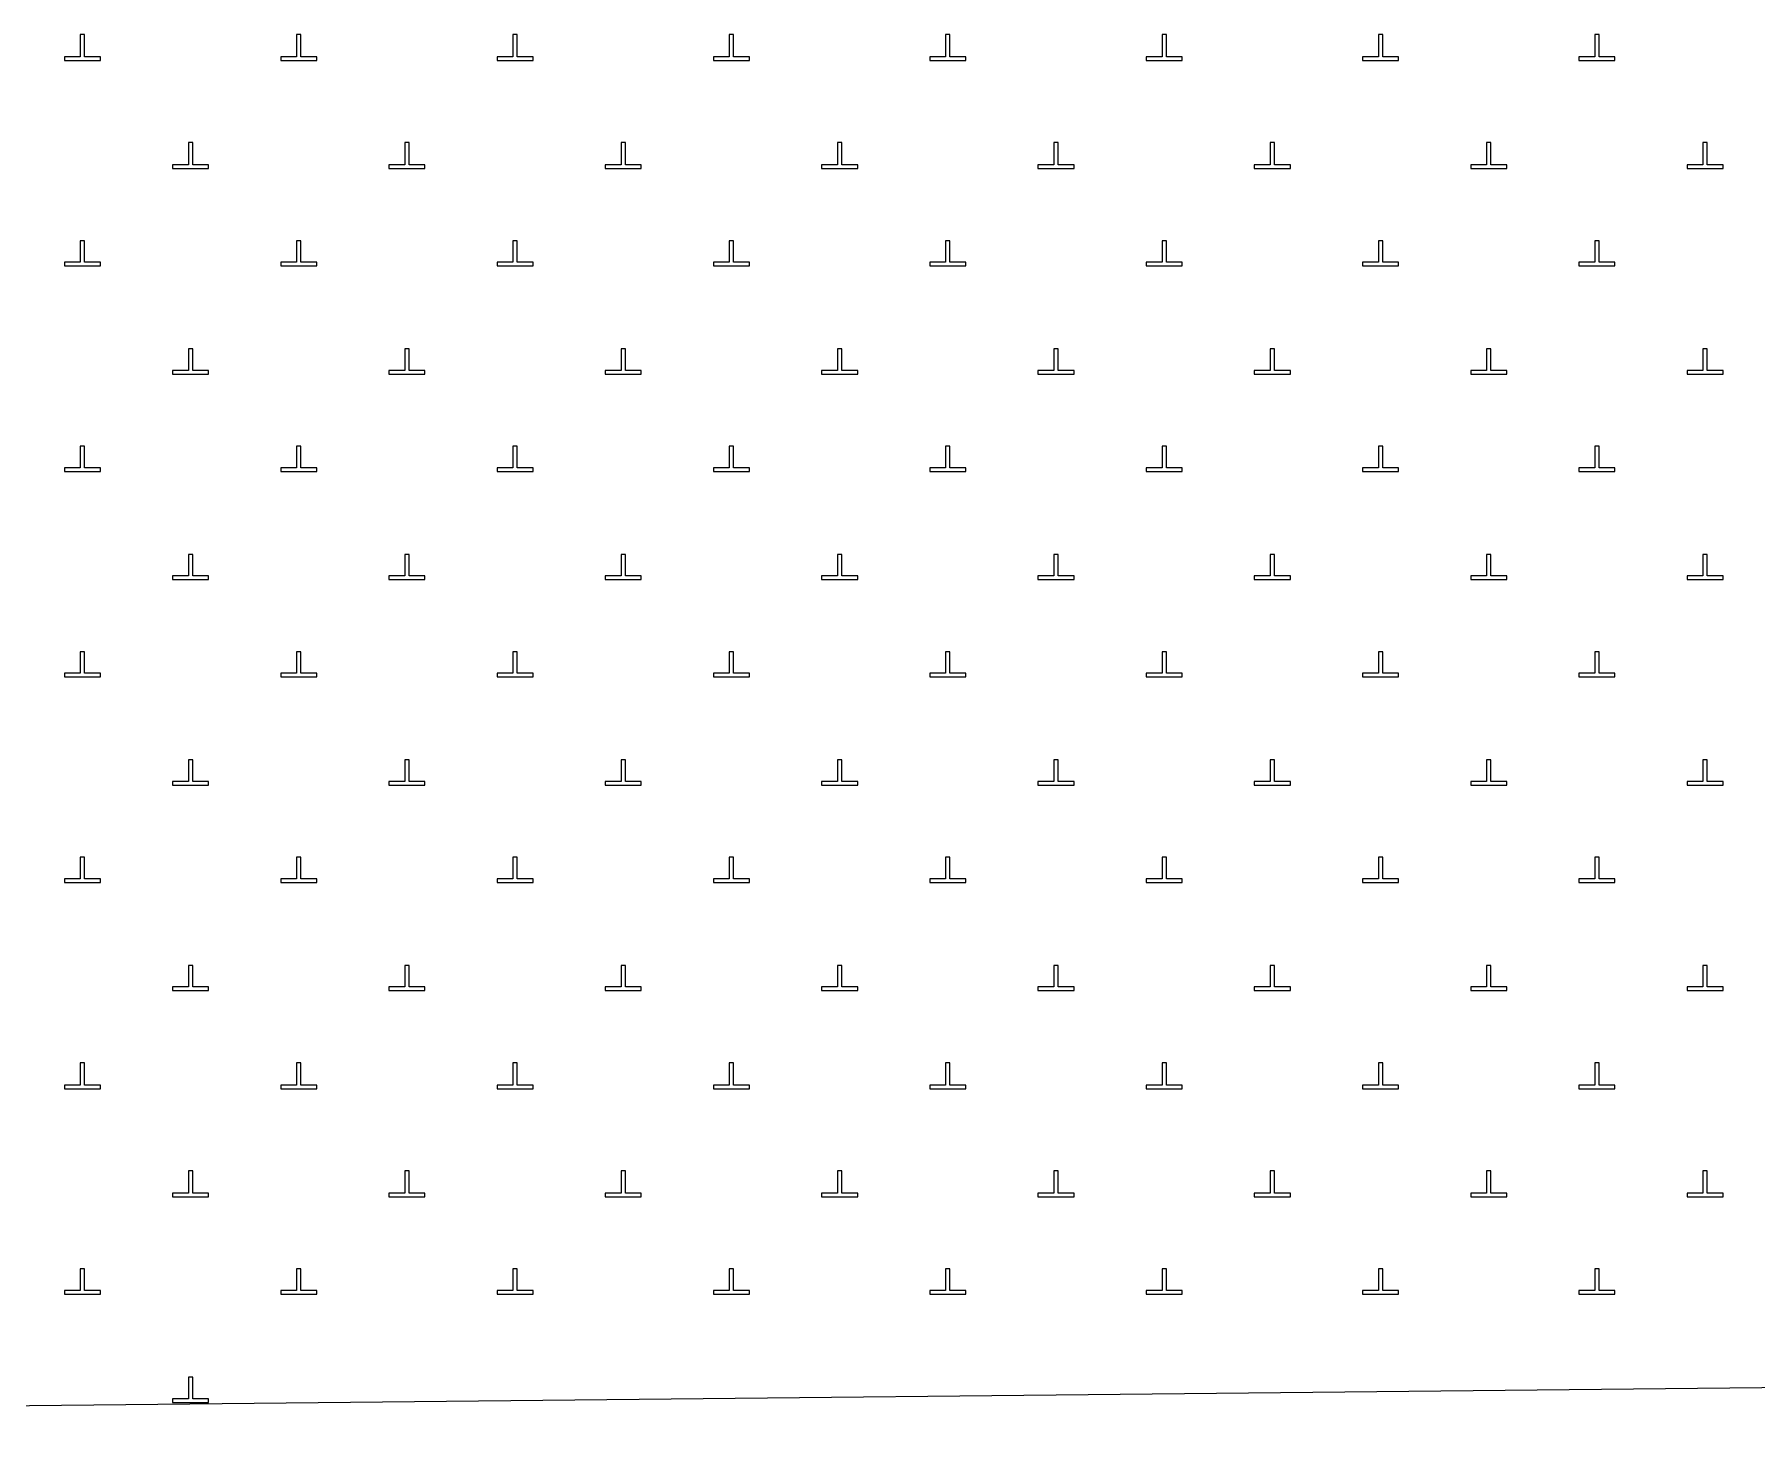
# Model space of a CAD drawing. Extents: x 550890 to 551618, y 1839259 to 1840146.
# Drawn here: x 551449.73 to 551473.6, y 1839868.35 to 1839887.85 of the extents above; entities that cross this region are included whole.
import ezdxf

# ---------------------------------------------------------------- set-up
doc = ezdxf.new("R2010")
doc.units = 0
doc.layers.add('Level 10', color=7, linetype='Continuous')
doc.layers.add('Level 19', color=7, linetype='Continuous')

msp = doc.modelspace()

# ---------------------------------------------------------------- linework, layer by layer
at = {"layer": 'Level 10'}
msp.add_line((551403.77, 1839868.35), (551536.48, 1839869.75), dxfattribs=at)
at = {"layer": 'Level 19'}
for p, q in [((551450.42, 1839887.85), (551450.36, 1839887.85)), ((551450.36, 1839887.85), (551450.36, 1839887.54)), ((551450.42, 1839887.54), (551450.42, 1839887.85)), ((551453.42, 1839887.85), (551453.36, 1839887.85)), ((551453.36, 1839887.85), (551453.36, 1839887.54)), ((551453.42, 1839887.54), (551453.42, 1839887.85)), ((551456.42, 1839887.85), (551456.36, 1839887.85)), ((551456.36, 1839887.85), (551456.36, 1839887.54)), ((551456.42, 1839887.54), (551456.42, 1839887.85)), ((551459.42, 1839887.85), (551459.36, 1839887.85)), ((551459.36, 1839887.85), (551459.36, 1839887.54)), ((551459.42, 1839887.54), (551459.42, 1839887.85)), ((551462.42, 1839887.85), (551462.36, 1839887.85)), ((551462.36, 1839887.85), (551462.36, 1839887.54)), ((551462.42, 1839887.54), (551462.42, 1839887.85)), ((551465.42, 1839887.85), (551465.36, 1839887.85)), ((551465.36, 1839887.85), (551465.36, 1839887.54)), ((551465.42, 1839887.54), (551465.42, 1839887.85)), ((551468.42, 1839887.85), (551468.36, 1839887.85)), ((551468.36, 1839887.85), (551468.36, 1839887.54)), ((551468.42, 1839887.54), (551468.42, 1839887.85)), ((551471.42, 1839887.85), (551471.36, 1839887.85)), ((551471.36, 1839887.85), (551471.36, 1839887.54)), ((551471.42, 1839887.54), (551471.42, 1839887.85)), ((551450.36, 1839887.54), (551450.14, 1839887.54)), ((551450.14, 1839887.54), (551450.14, 1839887.49)), ((551450.14, 1839887.49), (551450.64, 1839887.49)), ((551450.64, 1839887.54), (551450.42, 1839887.54)), ((551450.64, 1839887.49), (551450.64, 1839887.54)), ((551453.36, 1839887.54), (551453.14, 1839887.54)), ((551453.14, 1839887.54), (551453.14, 1839887.49)), ((551453.14, 1839887.49), (551453.64, 1839887.49)), ((551453.64, 1839887.54), (551453.42, 1839887.54)), ((551453.64, 1839887.49), (551453.64, 1839887.54)), ((551456.36, 1839887.54), (551456.14, 1839887.54)), ((551456.14, 1839887.54), (551456.14, 1839887.49)), ((551456.14, 1839887.49), (551456.64, 1839887.49)), ((551456.64, 1839887.54), (551456.42, 1839887.54)), ((551456.64, 1839887.49), (551456.64, 1839887.54)), ((551459.36, 1839887.54), (551459.14, 1839887.54)), ((551459.14, 1839887.54), (551459.14, 1839887.49)), ((551459.14, 1839887.49), (551459.64, 1839887.49)), ((551459.64, 1839887.54), (551459.42, 1839887.54)), ((551459.64, 1839887.49), (551459.64, 1839887.54)), ((551462.36, 1839887.54), (551462.14, 1839887.54)), ((551462.14, 1839887.54), (551462.14, 1839887.49)), ((551462.14, 1839887.49), (551462.64, 1839887.49)), ((551462.64, 1839887.54), (551462.42, 1839887.54)), ((551462.64, 1839887.49), (551462.64, 1839887.54)), ((551465.36, 1839887.54), (551465.14, 1839887.54)), ((551465.14, 1839887.54), (551465.14, 1839887.49)), ((551465.14, 1839887.49), (551465.64, 1839887.49)), ((551465.64, 1839887.54), (551465.42, 1839887.54)), ((551465.64, 1839887.49), (551465.64, 1839887.54)), ((551468.36, 1839887.54), (551468.14, 1839887.54)), ((551468.14, 1839887.54), (551468.14, 1839887.49)), ((551468.14, 1839887.49), (551468.64, 1839887.49)), ((551468.64, 1839887.54), (551468.42, 1839887.54)), ((551468.64, 1839887.49), (551468.64, 1839887.54)), ((551471.36, 1839887.54), (551471.14, 1839887.54)), ((551471.14, 1839887.54), (551471.14, 1839887.49)), ((551471.14, 1839887.49), (551471.64, 1839887.49)), ((551471.64, 1839887.54), (551471.42, 1839887.54)), ((551471.64, 1839887.49), (551471.64, 1839887.54)), ((551451.92, 1839886.35), (551451.86, 1839886.35)), ((551451.86, 1839886.35), (551451.86, 1839886.04)), ((551451.92, 1839886.04), (551451.92, 1839886.35)), ((551454.92, 1839886.35), (551454.86, 1839886.35)), ((551454.86, 1839886.35), (551454.86, 1839886.04)), ((551454.92, 1839886.04), (551454.92, 1839886.35)), ((551457.92, 1839886.35), (551457.86, 1839886.35)), ((551457.86, 1839886.35), (551457.86, 1839886.04)), ((551457.92, 1839886.04), (551457.92, 1839886.35)), ((551460.92, 1839886.35), (551460.86, 1839886.35)), ((551460.86, 1839886.35), (551460.86, 1839886.04)), ((551460.92, 1839886.04), (551460.92, 1839886.35)), ((551463.92, 1839886.35), (551463.86, 1839886.35)), ((551463.86, 1839886.35), (551463.86, 1839886.04)), ((551463.92, 1839886.04), (551463.92, 1839886.35)), ((551466.92, 1839886.35), (551466.86, 1839886.35)), ((551466.86, 1839886.35), (551466.86, 1839886.04)), ((551466.92, 1839886.04), (551466.92, 1839886.35)), ((551469.92, 1839886.35), (551469.86, 1839886.35)), ((551469.86, 1839886.35), (551469.86, 1839886.04)), ((551469.92, 1839886.04), (551469.92, 1839886.35)), ((551472.92, 1839886.35), (551472.86, 1839886.35)), ((551472.86, 1839886.35), (551472.86, 1839886.04)), ((551472.92, 1839886.04), (551472.92, 1839886.35)), ((551451.86, 1839886.04), (551451.64, 1839886.04)), ((551451.64, 1839886.04), (551451.64, 1839885.99)), ((551451.64, 1839885.99), (551452.14, 1839885.99)), ((551452.14, 1839886.04), (551451.92, 1839886.04)), ((551452.14, 1839885.99), (551452.14, 1839886.04)), ((551454.86, 1839886.04), (551454.64, 1839886.04)), ((551454.64, 1839886.04), (551454.64, 1839885.99)), ((551454.64, 1839885.99), (551455.14, 1839885.99)), ((551455.14, 1839886.04), (551454.92, 1839886.04)), ((551455.14, 1839885.99), (551455.14, 1839886.04)), ((551457.86, 1839886.04), (551457.64, 1839886.04)), ((551457.64, 1839886.04), (551457.64, 1839885.99)), ((551457.64, 1839885.99), (551458.14, 1839885.99)), ((551458.14, 1839886.04), (551457.92, 1839886.04)), ((551458.14, 1839885.99), (551458.14, 1839886.04)), ((551460.86, 1839886.04), (551460.64, 1839886.04)), ((551460.64, 1839886.04), (551460.64, 1839885.99)), ((551460.64, 1839885.99), (551461.14, 1839885.99)), ((551461.14, 1839886.04), (551460.92, 1839886.04)), ((551461.14, 1839885.99), (551461.14, 1839886.04)), ((551463.86, 1839886.04), (551463.64, 1839886.04)), ((551463.64, 1839886.04), (551463.64, 1839885.99)), ((551463.64, 1839885.99), (551464.14, 1839885.99)), ((551464.14, 1839886.04), (551463.92, 1839886.04)), ((551464.14, 1839885.99), (551464.14, 1839886.04)), ((551466.86, 1839886.04), (551466.64, 1839886.04)), ((551466.64, 1839886.04), (551466.64, 1839885.99)), ((551466.64, 1839885.99), (551467.14, 1839885.99)), ((551467.14, 1839886.04), (551466.92, 1839886.04)), ((551467.14, 1839885.99), (551467.14, 1839886.04)), ((551469.86, 1839886.04), (551469.64, 1839886.04)), ((551469.64, 1839886.04), (551469.64, 1839885.99)), ((551469.64, 1839885.99), (551470.14, 1839885.99)), ((551470.14, 1839886.04), (551469.92, 1839886.04)), ((551470.14, 1839885.99), (551470.14, 1839886.04)), ((551472.86, 1839886.04), (551472.64, 1839886.04)), ((551472.64, 1839886.04), (551472.64, 1839885.99)), ((551472.64, 1839885.99), (551473.14, 1839885.99)), ((551473.14, 1839886.04), (551472.92, 1839886.04)), ((551473.14, 1839885.99), (551473.14, 1839886.04)), ((551450.42, 1839884.99), (551450.36, 1839884.99)), ((551450.36, 1839884.99), (551450.36, 1839884.69)), ((551450.42, 1839884.69), (551450.42, 1839884.99)), ((551453.42, 1839884.99), (551453.36, 1839884.99)), ((551453.36, 1839884.99), (551453.36, 1839884.69)), ((551453.42, 1839884.69), (551453.42, 1839884.99)), ((551456.42, 1839884.99), (551456.36, 1839884.99)), ((551456.36, 1839884.99), (551456.36, 1839884.69)), ((551456.42, 1839884.69), (551456.42, 1839884.99)), ((551459.42, 1839884.99), (551459.36, 1839884.99)), ((551459.36, 1839884.99), (551459.36, 1839884.69)), ((551459.42, 1839884.69), (551459.42, 1839884.99)), ((551462.42, 1839884.99), (551462.36, 1839884.99)), ((551462.36, 1839884.99), (551462.36, 1839884.69)), ((551462.42, 1839884.69), (551462.42, 1839884.99)), ((551465.42, 1839884.99), (551465.36, 1839884.99)), ((551465.36, 1839884.99), (551465.36, 1839884.69)), ((551465.42, 1839884.69), (551465.42, 1839884.99)), ((551468.42, 1839884.99), (551468.36, 1839884.99)), ((551468.36, 1839884.99), (551468.36, 1839884.69)), ((551468.42, 1839884.69), (551468.42, 1839884.99)), ((551471.42, 1839884.99), (551471.36, 1839884.99)), ((551471.36, 1839884.99), (551471.36, 1839884.69)), ((551471.42, 1839884.69), (551471.42, 1839884.99)), ((551450.36, 1839884.69), (551450.14, 1839884.69)), ((551450.14, 1839884.69), (551450.14, 1839884.64)), ((551450.64, 1839884.69), (551450.42, 1839884.69)), ((551450.64, 1839884.64), (551450.64, 1839884.69)), ((551453.36, 1839884.69), (551453.14, 1839884.69)), ((551453.14, 1839884.69), (551453.14, 1839884.64)), ((551453.64, 1839884.69), (551453.42, 1839884.69)), ((551453.64, 1839884.64), (551453.64, 1839884.69)), ((551456.36, 1839884.69), (551456.14, 1839884.69)), ((551456.14, 1839884.69), (551456.14, 1839884.64)), ((551456.64, 1839884.69), (551456.42, 1839884.69)), ((551456.64, 1839884.64), (551456.64, 1839884.69)), ((551459.36, 1839884.69), (551459.14, 1839884.69)), ((551459.14, 1839884.69), (551459.14, 1839884.64)), ((551459.64, 1839884.69), (551459.42, 1839884.69)), ((551459.64, 1839884.64), (551459.64, 1839884.69)), ((551462.36, 1839884.69), (551462.14, 1839884.69)), ((551462.14, 1839884.69), (551462.14, 1839884.64)), ((551462.64, 1839884.69), (551462.42, 1839884.69)), ((551462.64, 1839884.64), (551462.64, 1839884.69)), ((551465.36, 1839884.69), (551465.14, 1839884.69)), ((551465.14, 1839884.69), (551465.14, 1839884.64)), ((551465.64, 1839884.69), (551465.42, 1839884.69)), ((551465.64, 1839884.64), (551465.64, 1839884.69)), ((551468.36, 1839884.69), (551468.14, 1839884.69)), ((551468.14, 1839884.69), (551468.14, 1839884.64)), ((551468.64, 1839884.69), (551468.42, 1839884.69)), ((551468.64, 1839884.64), (551468.64, 1839884.69)), ((551471.36, 1839884.69), (551471.14, 1839884.69)), ((551471.14, 1839884.69), (551471.14, 1839884.64)), ((551471.64, 1839884.69), (551471.42, 1839884.69)), ((551471.64, 1839884.64), (551471.64, 1839884.69)), ((551450.14, 1839884.64), (551450.64, 1839884.64)), ((551453.14, 1839884.64), (551453.64, 1839884.64)), ((551456.14, 1839884.64), (551456.64, 1839884.64)), ((551459.14, 1839884.64), (551459.64, 1839884.64)), ((551462.14, 1839884.64), (551462.64, 1839884.64)), ((551465.14, 1839884.64), (551465.64, 1839884.64)), ((551468.14, 1839884.64), (551468.64, 1839884.64)), ((551471.14, 1839884.64), (551471.64, 1839884.64)), ((551451.92, 1839883.49), (551451.86, 1839883.49)), ((551451.86, 1839883.49), (551451.86, 1839883.19)), ((551451.92, 1839883.19), (551451.92, 1839883.49)), ((551454.92, 1839883.49), (551454.86, 1839883.49)), ((551454.86, 1839883.49), (551454.86, 1839883.19)), ((551454.92, 1839883.19), (551454.92, 1839883.49)), ((551457.92, 1839883.49), (551457.86, 1839883.49)), ((551457.86, 1839883.49), (551457.86, 1839883.19)), ((551457.92, 1839883.19), (551457.92, 1839883.49)), ((551460.92, 1839883.49), (551460.86, 1839883.49)), ((551460.86, 1839883.49), (551460.86, 1839883.19)), ((551460.92, 1839883.19), (551460.92, 1839883.49)), ((551463.92, 1839883.49), (551463.86, 1839883.49)), ((551463.86, 1839883.49), (551463.86, 1839883.19)), ((551463.92, 1839883.19), (551463.92, 1839883.49)), ((551466.92, 1839883.49), (551466.86, 1839883.49)), ((551466.86, 1839883.49), (551466.86, 1839883.19)), ((551466.92, 1839883.19), (551466.92, 1839883.49)), ((551469.92, 1839883.49), (551469.86, 1839883.49)), ((551469.86, 1839883.49), (551469.86, 1839883.19)), ((551469.92, 1839883.19), (551469.92, 1839883.49)), ((551472.92, 1839883.49), (551472.86, 1839883.49)), ((551472.86, 1839883.49), (551472.86, 1839883.19)), ((551472.92, 1839883.19), (551472.92, 1839883.49)), ((551451.86, 1839883.19), (551451.64, 1839883.19)), ((551451.64, 1839883.19), (551451.64, 1839883.14)), ((551451.64, 1839883.14), (551452.14, 1839883.14)), ((551452.14, 1839883.19), (551451.92, 1839883.19)), ((551452.14, 1839883.14), (551452.14, 1839883.19)), ((551454.86, 1839883.19), (551454.64, 1839883.19)), ((551454.64, 1839883.19), (551454.64, 1839883.14)), ((551454.64, 1839883.14), (551455.14, 1839883.14)), ((551455.14, 1839883.19), (551454.92, 1839883.19)), ((551455.14, 1839883.14), (551455.14, 1839883.19)), ((551457.86, 1839883.19), (551457.64, 1839883.19)), ((551457.64, 1839883.19), (551457.64, 1839883.14)), ((551457.64, 1839883.14), (551458.14, 1839883.14)), ((551458.14, 1839883.19), (551457.92, 1839883.19)), ((551458.14, 1839883.14), (551458.14, 1839883.19)), ((551460.86, 1839883.19), (551460.64, 1839883.19)), ((551460.64, 1839883.19), (551460.64, 1839883.14)), ((551460.64, 1839883.14), (551461.14, 1839883.14)), ((551461.14, 1839883.19), (551460.92, 1839883.19)), ((551461.14, 1839883.14), (551461.14, 1839883.19)), ((551463.86, 1839883.19), (551463.64, 1839883.19)), ((551463.64, 1839883.19), (551463.64, 1839883.14)), ((551463.64, 1839883.14), (551464.14, 1839883.14)), ((551464.14, 1839883.19), (551463.92, 1839883.19)), ((551464.14, 1839883.14), (551464.14, 1839883.19)), ((551466.86, 1839883.19), (551466.64, 1839883.19)), ((551466.64, 1839883.19), (551466.64, 1839883.14)), ((551466.64, 1839883.14), (551467.14, 1839883.14)), ((551467.14, 1839883.19), (551466.92, 1839883.19)), ((551467.14, 1839883.14), (551467.14, 1839883.19)), ((551469.86, 1839883.19), (551469.64, 1839883.19)), ((551469.64, 1839883.19), (551469.64, 1839883.14)), ((551469.64, 1839883.14), (551470.14, 1839883.14)), ((551470.14, 1839883.19), (551469.92, 1839883.19)), ((551470.14, 1839883.14), (551470.14, 1839883.19)), ((551472.86, 1839883.19), (551472.64, 1839883.19)), ((551472.64, 1839883.19), (551472.64, 1839883.14)), ((551472.64, 1839883.14), (551473.14, 1839883.14)), ((551473.14, 1839883.19), (551472.92, 1839883.19)), ((551473.14, 1839883.14), (551473.14, 1839883.19)), ((551450.42, 1839882.14), (551450.36, 1839882.14)), ((551450.36, 1839882.14), (551450.36, 1839881.84)), ((551450.42, 1839881.84), (551450.42, 1839882.14)), ((551453.42, 1839882.14), (551453.36, 1839882.14)), ((551453.36, 1839882.14), (551453.36, 1839881.84)), ((551453.42, 1839881.84), (551453.42, 1839882.14)), ((551456.42, 1839882.14), (551456.36, 1839882.14)), ((551456.36, 1839882.14), (551456.36, 1839881.84)), ((551456.42, 1839881.84), (551456.42, 1839882.14)), ((551459.42, 1839882.14), (551459.36, 1839882.14)), ((551459.36, 1839882.14), (551459.36, 1839881.84)), ((551459.42, 1839881.84), (551459.42, 1839882.14)), ((551462.42, 1839882.14), (551462.36, 1839882.14)), ((551462.36, 1839882.14), (551462.36, 1839881.84)), ((551462.42, 1839881.84), (551462.42, 1839882.14)), ((551465.42, 1839882.14), (551465.36, 1839882.14)), ((551465.36, 1839882.14), (551465.36, 1839881.84)), ((551465.42, 1839881.84), (551465.42, 1839882.14)), ((551468.42, 1839882.14), (551468.36, 1839882.14)), ((551468.36, 1839882.14), (551468.36, 1839881.84)), ((551468.42, 1839881.84), (551468.42, 1839882.14)), ((551471.42, 1839882.14), (551471.36, 1839882.14)), ((551471.36, 1839882.14), (551471.36, 1839881.84)), ((551471.42, 1839881.84), (551471.42, 1839882.14)), ((551450.36, 1839881.84), (551450.14, 1839881.84)), ((551450.14, 1839881.84), (551450.14, 1839881.79)), ((551450.64, 1839881.84), (551450.42, 1839881.84)), ((551450.64, 1839881.79), (551450.64, 1839881.84)), ((551453.36, 1839881.84), (551453.14, 1839881.84)), ((551453.14, 1839881.84), (551453.14, 1839881.79)), ((551453.64, 1839881.84), (551453.42, 1839881.84)), ((551453.64, 1839881.79), (551453.64, 1839881.84)), ((551456.36, 1839881.84), (551456.14, 1839881.84)), ((551456.14, 1839881.84), (551456.14, 1839881.79)), ((551456.64, 1839881.84), (551456.42, 1839881.84)), ((551456.64, 1839881.79), (551456.64, 1839881.84)), ((551459.36, 1839881.84), (551459.14, 1839881.84)), ((551459.14, 1839881.84), (551459.14, 1839881.79)), ((551459.64, 1839881.84), (551459.42, 1839881.84)), ((551459.64, 1839881.79), (551459.64, 1839881.84)), ((551462.36, 1839881.84), (551462.14, 1839881.84)), ((551462.14, 1839881.84), (551462.14, 1839881.79)), ((551462.64, 1839881.84), (551462.42, 1839881.84)), ((551462.64, 1839881.79), (551462.64, 1839881.84)), ((551465.36, 1839881.84), (551465.14, 1839881.84)), ((551465.14, 1839881.84), (551465.14, 1839881.79)), ((551465.64, 1839881.84), (551465.42, 1839881.84)), ((551465.64, 1839881.79), (551465.64, 1839881.84)), ((551468.36, 1839881.84), (551468.14, 1839881.84)), ((551468.14, 1839881.84), (551468.14, 1839881.79)), ((551468.64, 1839881.84), (551468.42, 1839881.84)), ((551468.64, 1839881.79), (551468.64, 1839881.84)), ((551471.36, 1839881.84), (551471.14, 1839881.84)), ((551471.14, 1839881.84), (551471.14, 1839881.79)), ((551471.64, 1839881.84), (551471.42, 1839881.84)), ((551471.64, 1839881.79), (551471.64, 1839881.84)), ((551450.14, 1839881.79), (551450.64, 1839881.79)), ((551453.14, 1839881.79), (551453.64, 1839881.79)), ((551456.14, 1839881.79), (551456.64, 1839881.79)), ((551459.14, 1839881.79), (551459.64, 1839881.79)), ((551462.14, 1839881.79), (551462.64, 1839881.79)), ((551465.14, 1839881.79), (551465.64, 1839881.79)), ((551468.14, 1839881.79), (551468.64, 1839881.79)), ((551471.14, 1839881.79), (551471.64, 1839881.79)), ((551451.92, 1839880.64), (551451.86, 1839880.64)), ((551451.86, 1839880.64), (551451.86, 1839880.34)), ((551451.92, 1839880.34), (551451.92, 1839880.64)), ((551454.92, 1839880.64), (551454.86, 1839880.64)), ((551454.86, 1839880.64), (551454.86, 1839880.34)), ((551454.92, 1839880.34), (551454.92, 1839880.64)), ((551457.92, 1839880.64), (551457.86, 1839880.64)), ((551457.86, 1839880.64), (551457.86, 1839880.34)), ((551457.92, 1839880.34), (551457.92, 1839880.64)), ((551460.92, 1839880.64), (551460.86, 1839880.64)), ((551460.86, 1839880.64), (551460.86, 1839880.34)), ((551460.92, 1839880.34), (551460.92, 1839880.64)), ((551463.92, 1839880.64), (551463.86, 1839880.64)), ((551463.86, 1839880.64), (551463.86, 1839880.34)), ((551463.92, 1839880.34), (551463.92, 1839880.64)), ((551466.92, 1839880.64), (551466.86, 1839880.64)), ((551466.86, 1839880.64), (551466.86, 1839880.34)), ((551466.92, 1839880.34), (551466.92, 1839880.64)), ((551469.92, 1839880.64), (551469.86, 1839880.64)), ((551469.86, 1839880.64), (551469.86, 1839880.34)), ((551469.92, 1839880.34), (551469.92, 1839880.64)), ((551472.92, 1839880.64), (551472.86, 1839880.64)), ((551472.86, 1839880.64), (551472.86, 1839880.34)), ((551472.92, 1839880.34), (551472.92, 1839880.64)), ((551451.86, 1839880.34), (551451.64, 1839880.34)), ((551451.64, 1839880.34), (551451.64, 1839880.29)), ((551451.64, 1839880.29), (551452.14, 1839880.29)), ((551452.14, 1839880.34), (551451.92, 1839880.34)), ((551452.14, 1839880.29), (551452.14, 1839880.34)), ((551454.86, 1839880.34), (551454.64, 1839880.34)), ((551454.64, 1839880.34), (551454.64, 1839880.29)), ((551454.64, 1839880.29), (551455.14, 1839880.29)), ((551455.14, 1839880.34), (551454.92, 1839880.34)), ((551455.14, 1839880.29), (551455.14, 1839880.34)), ((551457.86, 1839880.34), (551457.64, 1839880.34)), ((551457.64, 1839880.34), (551457.64, 1839880.29)), ((551457.64, 1839880.29), (551458.14, 1839880.29)), ((551458.14, 1839880.34), (551457.92, 1839880.34)), ((551458.14, 1839880.29), (551458.14, 1839880.34)), ((551460.86, 1839880.34), (551460.64, 1839880.34)), ((551460.64, 1839880.34), (551460.64, 1839880.29)), ((551460.64, 1839880.29), (551461.14, 1839880.29)), ((551461.14, 1839880.34), (551460.92, 1839880.34)), ((551461.14, 1839880.29), (551461.14, 1839880.34)), ((551463.86, 1839880.34), (551463.64, 1839880.34)), ((551463.64, 1839880.34), (551463.64, 1839880.29)), ((551463.64, 1839880.29), (551464.14, 1839880.29)), ((551464.14, 1839880.34), (551463.92, 1839880.34)), ((551464.14, 1839880.29), (551464.14, 1839880.34)), ((551466.86, 1839880.34), (551466.64, 1839880.34)), ((551466.64, 1839880.34), (551466.64, 1839880.29)), ((551466.64, 1839880.29), (551467.14, 1839880.29)), ((551467.14, 1839880.34), (551466.92, 1839880.34)), ((551467.14, 1839880.29), (551467.14, 1839880.34)), ((551469.86, 1839880.34), (551469.64, 1839880.34)), ((551469.64, 1839880.34), (551469.64, 1839880.29)), ((551469.64, 1839880.29), (551470.14, 1839880.29)), ((551470.14, 1839880.34), (551469.92, 1839880.34)), ((551470.14, 1839880.29), (551470.14, 1839880.34)), ((551472.86, 1839880.34), (551472.64, 1839880.34)), ((551472.64, 1839880.34), (551472.64, 1839880.29)), ((551472.64, 1839880.29), (551473.14, 1839880.29)), ((551473.14, 1839880.34), (551472.92, 1839880.34)), ((551473.14, 1839880.29), (551473.14, 1839880.34)), ((551450.42, 1839879.29), (551450.36, 1839879.29)), ((551450.36, 1839879.29), (551450.36, 1839878.99)), ((551450.42, 1839878.99), (551450.42, 1839879.29)), ((551453.42, 1839879.29), (551453.36, 1839879.29)), ((551453.36, 1839879.29), (551453.36, 1839878.99)), ((551453.42, 1839878.99), (551453.42, 1839879.29)), ((551456.42, 1839879.29), (551456.36, 1839879.29)), ((551456.36, 1839879.29), (551456.36, 1839878.99)), ((551456.42, 1839878.99), (551456.42, 1839879.29)), ((551459.42, 1839879.29), (551459.36, 1839879.29)), ((551459.36, 1839879.29), (551459.36, 1839878.99)), ((551459.42, 1839878.99), (551459.42, 1839879.29)), ((551462.42, 1839879.29), (551462.36, 1839879.29)), ((551462.36, 1839879.29), (551462.36, 1839878.99)), ((551462.42, 1839878.99), (551462.42, 1839879.29)), ((551465.42, 1839879.29), (551465.36, 1839879.29)), ((551465.36, 1839879.29), (551465.36, 1839878.99)), ((551465.42, 1839878.99), (551465.42, 1839879.29)), ((551468.42, 1839879.29), (551468.36, 1839879.29)), ((551468.36, 1839879.29), (551468.36, 1839878.99)), ((551468.42, 1839878.99), (551468.42, 1839879.29)), ((551471.42, 1839879.29), (551471.36, 1839879.29)), ((551471.36, 1839879.29), (551471.36, 1839878.99)), ((551471.42, 1839878.99), (551471.42, 1839879.29)), ((551450.36, 1839878.99), (551450.14, 1839878.99)), ((551450.14, 1839878.99), (551450.14, 1839878.94)), ((551450.64, 1839878.99), (551450.42, 1839878.99)), ((551450.64, 1839878.94), (551450.64, 1839878.99)), ((551453.36, 1839878.99), (551453.14, 1839878.99)), ((551453.14, 1839878.99), (551453.14, 1839878.94)), ((551453.64, 1839878.99), (551453.42, 1839878.99)), ((551453.64, 1839878.94), (551453.64, 1839878.99)), ((551456.36, 1839878.99), (551456.14, 1839878.99)), ((551456.14, 1839878.99), (551456.14, 1839878.94)), ((551456.64, 1839878.99), (551456.42, 1839878.99)), ((551456.64, 1839878.94), (551456.64, 1839878.99)), ((551459.36, 1839878.99), (551459.14, 1839878.99)), ((551459.14, 1839878.99), (551459.14, 1839878.94)), ((551459.64, 1839878.99), (551459.42, 1839878.99)), ((551459.64, 1839878.94), (551459.64, 1839878.99)), ((551462.36, 1839878.99), (551462.14, 1839878.99)), ((551462.14, 1839878.99), (551462.14, 1839878.94)), ((551462.64, 1839878.99), (551462.42, 1839878.99)), ((551462.64, 1839878.94), (551462.64, 1839878.99)), ((551465.36, 1839878.99), (551465.14, 1839878.99)), ((551465.14, 1839878.99), (551465.14, 1839878.94)), ((551465.64, 1839878.99), (551465.42, 1839878.99)), ((551465.64, 1839878.94), (551465.64, 1839878.99)), ((551468.36, 1839878.99), (551468.14, 1839878.99)), ((551468.14, 1839878.99), (551468.14, 1839878.94)), ((551468.64, 1839878.99), (551468.42, 1839878.99)), ((551468.64, 1839878.94), (551468.64, 1839878.99)), ((551471.36, 1839878.99), (551471.14, 1839878.99)), ((551471.14, 1839878.99), (551471.14, 1839878.94)), ((551471.64, 1839878.99), (551471.42, 1839878.99)), ((551471.64, 1839878.94), (551471.64, 1839878.99)), ((551450.14, 1839878.94), (551450.64, 1839878.94)), ((551453.14, 1839878.94), (551453.64, 1839878.94)), ((551456.14, 1839878.94), (551456.64, 1839878.94)), ((551459.14, 1839878.94), (551459.64, 1839878.94)), ((551462.14, 1839878.94), (551462.64, 1839878.94)), ((551465.14, 1839878.94), (551465.64, 1839878.94)), ((551468.14, 1839878.94), (551468.64, 1839878.94)), ((551471.14, 1839878.94), (551471.64, 1839878.94)), ((551451.92, 1839877.79), (551451.86, 1839877.79)), ((551451.86, 1839877.79), (551451.86, 1839877.49)), ((551451.92, 1839877.49), (551451.92, 1839877.79)), ((551454.92, 1839877.79), (551454.86, 1839877.79)), ((551454.86, 1839877.79), (551454.86, 1839877.49)), ((551454.92, 1839877.49), (551454.92, 1839877.79)), ((551457.92, 1839877.79), (551457.86, 1839877.79)), ((551457.86, 1839877.79), (551457.86, 1839877.49)), ((551457.92, 1839877.49), (551457.92, 1839877.79)), ((551460.92, 1839877.79), (551460.86, 1839877.79)), ((551460.86, 1839877.79), (551460.86, 1839877.49)), ((551460.92, 1839877.49), (551460.92, 1839877.79)), ((551463.92, 1839877.79), (551463.86, 1839877.79)), ((551463.86, 1839877.79), (551463.86, 1839877.49)), ((551463.92, 1839877.49), (551463.92, 1839877.79)), ((551466.92, 1839877.79), (551466.86, 1839877.79)), ((551466.86, 1839877.79), (551466.86, 1839877.49)), ((551466.92, 1839877.49), (551466.92, 1839877.79)), ((551469.92, 1839877.79), (551469.86, 1839877.79)), ((551469.86, 1839877.79), (551469.86, 1839877.49)), ((551469.92, 1839877.49), (551469.92, 1839877.79)), ((551472.92, 1839877.79), (551472.86, 1839877.79)), ((551472.86, 1839877.79), (551472.86, 1839877.49)), ((551472.92, 1839877.49), (551472.92, 1839877.79)), ((551451.86, 1839877.49), (551451.64, 1839877.49)), ((551451.64, 1839877.49), (551451.64, 1839877.44)), ((551451.64, 1839877.44), (551452.14, 1839877.44)), ((551452.14, 1839877.49), (551451.92, 1839877.49)), ((551452.14, 1839877.44), (551452.14, 1839877.49)), ((551454.86, 1839877.49), (551454.64, 1839877.49)), ((551454.64, 1839877.49), (551454.64, 1839877.44)), ((551454.64, 1839877.44), (551455.14, 1839877.44)), ((551455.14, 1839877.49), (551454.92, 1839877.49)), ((551455.14, 1839877.44), (551455.14, 1839877.49)), ((551457.86, 1839877.49), (551457.64, 1839877.49)), ((551457.64, 1839877.49), (551457.64, 1839877.44)), ((551457.64, 1839877.44), (551458.14, 1839877.44)), ((551458.14, 1839877.49), (551457.92, 1839877.49)), ((551458.14, 1839877.44), (551458.14, 1839877.49)), ((551460.86, 1839877.49), (551460.64, 1839877.49)), ((551460.64, 1839877.49), (551460.64, 1839877.44)), ((551460.64, 1839877.44), (551461.14, 1839877.44)), ((551461.14, 1839877.49), (551460.92, 1839877.49)), ((551461.14, 1839877.44), (551461.14, 1839877.49)), ((551463.86, 1839877.49), (551463.64, 1839877.49)), ((551463.64, 1839877.49), (551463.64, 1839877.44)), ((551463.64, 1839877.44), (551464.14, 1839877.44)), ((551464.14, 1839877.49), (551463.92, 1839877.49)), ((551464.14, 1839877.44), (551464.14, 1839877.49)), ((551466.86, 1839877.49), (551466.64, 1839877.49)), ((551466.64, 1839877.49), (551466.64, 1839877.44)), ((551466.64, 1839877.44), (551467.14, 1839877.44)), ((551467.14, 1839877.49), (551466.92, 1839877.49)), ((551467.14, 1839877.44), (551467.14, 1839877.49)), ((551469.86, 1839877.49), (551469.64, 1839877.49)), ((551469.64, 1839877.49), (551469.64, 1839877.44)), ((551469.64, 1839877.44), (551470.14, 1839877.44)), ((551470.14, 1839877.49), (551469.92, 1839877.49)), ((551470.14, 1839877.44), (551470.14, 1839877.49)), ((551472.86, 1839877.49), (551472.64, 1839877.49)), ((551472.64, 1839877.49), (551472.64, 1839877.44)), ((551472.64, 1839877.44), (551473.14, 1839877.44)), ((551473.14, 1839877.49), (551472.92, 1839877.49)), ((551473.14, 1839877.44), (551473.14, 1839877.49)), ((551450.42, 1839876.44), (551450.36, 1839876.44)), ((551450.36, 1839876.44), (551450.36, 1839876.14)), ((551450.42, 1839876.14), (551450.42, 1839876.44)), ((551453.42, 1839876.44), (551453.36, 1839876.44)), ((551453.36, 1839876.44), (551453.36, 1839876.14)), ((551453.42, 1839876.14), (551453.42, 1839876.44)), ((551456.42, 1839876.44), (551456.36, 1839876.44)), ((551456.36, 1839876.44), (551456.36, 1839876.14)), ((551456.42, 1839876.14), (551456.42, 1839876.44)), ((551459.42, 1839876.44), (551459.36, 1839876.44)), ((551459.36, 1839876.44), (551459.36, 1839876.14)), ((551459.42, 1839876.14), (551459.42, 1839876.44)), ((551462.42, 1839876.44), (551462.36, 1839876.44)), ((551462.36, 1839876.44), (551462.36, 1839876.14)), ((551462.42, 1839876.14), (551462.42, 1839876.44)), ((551465.42, 1839876.44), (551465.36, 1839876.44)), ((551465.36, 1839876.44), (551465.36, 1839876.14)), ((551465.42, 1839876.14), (551465.42, 1839876.44)), ((551468.42, 1839876.44), (551468.36, 1839876.44)), ((551468.36, 1839876.44), (551468.36, 1839876.14)), ((551468.42, 1839876.14), (551468.42, 1839876.44)), ((551471.42, 1839876.44), (551471.36, 1839876.44)), ((551471.36, 1839876.44), (551471.36, 1839876.14)), ((551471.42, 1839876.14), (551471.42, 1839876.44)), ((551450.36, 1839876.14), (551450.14, 1839876.14)), ((551450.14, 1839876.14), (551450.14, 1839876.09)), ((551450.64, 1839876.14), (551450.42, 1839876.14)), ((551450.64, 1839876.09), (551450.64, 1839876.14)), ((551453.36, 1839876.14), (551453.14, 1839876.14)), ((551453.14, 1839876.14), (551453.14, 1839876.09)), ((551453.64, 1839876.14), (551453.42, 1839876.14)), ((551453.64, 1839876.09), (551453.64, 1839876.14)), ((551456.36, 1839876.14), (551456.14, 1839876.14)), ((551456.14, 1839876.14), (551456.14, 1839876.09)), ((551456.64, 1839876.14), (551456.42, 1839876.14)), ((551456.64, 1839876.09), (551456.64, 1839876.14)), ((551459.36, 1839876.14), (551459.14, 1839876.14)), ((551459.14, 1839876.14), (551459.14, 1839876.09)), ((551459.64, 1839876.14), (551459.42, 1839876.14)), ((551459.64, 1839876.09), (551459.64, 1839876.14)), ((551462.36, 1839876.14), (551462.14, 1839876.14)), ((551462.14, 1839876.14), (551462.14, 1839876.09)), ((551462.64, 1839876.14), (551462.42, 1839876.14)), ((551462.64, 1839876.09), (551462.64, 1839876.14)), ((551465.36, 1839876.14), (551465.14, 1839876.14)), ((551465.14, 1839876.14), (551465.14, 1839876.09)), ((551465.64, 1839876.14), (551465.42, 1839876.14)), ((551465.64, 1839876.09), (551465.64, 1839876.14)), ((551468.36, 1839876.14), (551468.14, 1839876.14)), ((551468.14, 1839876.14), (551468.14, 1839876.09)), ((551468.64, 1839876.14), (551468.42, 1839876.14)), ((551468.64, 1839876.09), (551468.64, 1839876.14)), ((551471.36, 1839876.14), (551471.14, 1839876.14)), ((551471.14, 1839876.14), (551471.14, 1839876.09)), ((551471.64, 1839876.14), (551471.42, 1839876.14)), ((551471.64, 1839876.09), (551471.64, 1839876.14)), ((551450.14, 1839876.09), (551450.64, 1839876.09)), ((551453.14, 1839876.09), (551453.64, 1839876.09)), ((551456.14, 1839876.09), (551456.64, 1839876.09)), ((551459.14, 1839876.09), (551459.64, 1839876.09)), ((551462.14, 1839876.09), (551462.64, 1839876.09)), ((551465.14, 1839876.09), (551465.64, 1839876.09)), ((551468.14, 1839876.09), (551468.64, 1839876.09)), ((551471.14, 1839876.09), (551471.64, 1839876.09)), ((551451.92, 1839874.94), (551451.86, 1839874.94)), ((551451.86, 1839874.94), (551451.86, 1839874.64)), ((551451.92, 1839874.64), (551451.92, 1839874.94)), ((551454.92, 1839874.94), (551454.86, 1839874.94)), ((551454.86, 1839874.94), (551454.86, 1839874.64)), ((551454.92, 1839874.64), (551454.92, 1839874.94)), ((551457.92, 1839874.94), (551457.86, 1839874.94)), ((551457.86, 1839874.94), (551457.86, 1839874.64)), ((551457.92, 1839874.64), (551457.92, 1839874.94)), ((551460.92, 1839874.94), (551460.86, 1839874.94)), ((551460.86, 1839874.94), (551460.86, 1839874.64)), ((551460.92, 1839874.64), (551460.92, 1839874.94)), ((551463.92, 1839874.94), (551463.86, 1839874.94)), ((551463.86, 1839874.94), (551463.86, 1839874.64)), ((551463.92, 1839874.64), (551463.92, 1839874.94)), ((551466.92, 1839874.94), (551466.86, 1839874.94)), ((551466.86, 1839874.94), (551466.86, 1839874.64)), ((551466.92, 1839874.64), (551466.92, 1839874.94)), ((551469.92, 1839874.94), (551469.86, 1839874.94)), ((551469.86, 1839874.94), (551469.86, 1839874.64)), ((551469.92, 1839874.64), (551469.92, 1839874.94)), ((551472.92, 1839874.94), (551472.86, 1839874.94)), ((551472.86, 1839874.94), (551472.86, 1839874.64)), ((551472.92, 1839874.64), (551472.92, 1839874.94)), ((551451.86, 1839874.64), (551451.64, 1839874.64)), ((551451.64, 1839874.64), (551451.64, 1839874.59)), ((551451.64, 1839874.59), (551452.14, 1839874.59)), ((551452.14, 1839874.64), (551451.92, 1839874.64)), ((551452.14, 1839874.59), (551452.14, 1839874.64)), ((551454.86, 1839874.64), (551454.64, 1839874.64)), ((551454.64, 1839874.64), (551454.64, 1839874.59)), ((551454.64, 1839874.59), (551455.14, 1839874.59)), ((551455.14, 1839874.64), (551454.92, 1839874.64)), ((551455.14, 1839874.59), (551455.14, 1839874.64)), ((551457.86, 1839874.64), (551457.64, 1839874.64)), ((551457.64, 1839874.64), (551457.64, 1839874.59)), ((551457.64, 1839874.59), (551458.14, 1839874.59)), ((551458.14, 1839874.64), (551457.92, 1839874.64)), ((551458.14, 1839874.59), (551458.14, 1839874.64)), ((551460.86, 1839874.64), (551460.64, 1839874.64)), ((551460.64, 1839874.64), (551460.64, 1839874.59)), ((551460.64, 1839874.59), (551461.14, 1839874.59)), ((551461.14, 1839874.64), (551460.92, 1839874.64)), ((551461.14, 1839874.59), (551461.14, 1839874.64)), ((551463.86, 1839874.64), (551463.64, 1839874.64)), ((551463.64, 1839874.64), (551463.64, 1839874.59)), ((551463.64, 1839874.59), (551464.14, 1839874.59)), ((551464.14, 1839874.64), (551463.92, 1839874.64)), ((551464.14, 1839874.59), (551464.14, 1839874.64)), ((551466.86, 1839874.64), (551466.64, 1839874.64)), ((551466.64, 1839874.64), (551466.64, 1839874.59)), ((551466.64, 1839874.59), (551467.14, 1839874.59)), ((551467.14, 1839874.64), (551466.92, 1839874.64)), ((551467.14, 1839874.59), (551467.14, 1839874.64)), ((551469.86, 1839874.64), (551469.64, 1839874.64)), ((551469.64, 1839874.64), (551469.64, 1839874.59)), ((551469.64, 1839874.59), (551470.14, 1839874.59)), ((551470.14, 1839874.64), (551469.92, 1839874.64)), ((551470.14, 1839874.59), (551470.14, 1839874.64)), ((551472.86, 1839874.64), (551472.64, 1839874.64)), ((551472.64, 1839874.64), (551472.64, 1839874.59)), ((551472.64, 1839874.59), (551473.14, 1839874.59)), ((551473.14, 1839874.64), (551472.92, 1839874.64)), ((551473.14, 1839874.59), (551473.14, 1839874.64)), ((551450.42, 1839873.59), (551450.36, 1839873.59)), ((551450.36, 1839873.59), (551450.36, 1839873.28)), ((551450.42, 1839873.28), (551450.42, 1839873.59)), ((551453.42, 1839873.59), (551453.36, 1839873.59)), ((551453.36, 1839873.59), (551453.36, 1839873.28)), ((551453.42, 1839873.28), (551453.42, 1839873.59)), ((551456.42, 1839873.59), (551456.36, 1839873.59)), ((551456.36, 1839873.59), (551456.36, 1839873.28)), ((551456.42, 1839873.28), (551456.42, 1839873.59)), ((551459.42, 1839873.59), (551459.36, 1839873.59)), ((551459.36, 1839873.59), (551459.36, 1839873.28)), ((551459.42, 1839873.28), (551459.42, 1839873.59)), ((551462.42, 1839873.59), (551462.36, 1839873.59)), ((551462.36, 1839873.59), (551462.36, 1839873.28)), ((551462.42, 1839873.28), (551462.42, 1839873.59)), ((551465.42, 1839873.59), (551465.36, 1839873.59)), ((551465.36, 1839873.59), (551465.36, 1839873.28)), ((551465.42, 1839873.28), (551465.42, 1839873.59)), ((551468.42, 1839873.59), (551468.36, 1839873.59)), ((551468.36, 1839873.59), (551468.36, 1839873.28)), ((551468.42, 1839873.28), (551468.42, 1839873.59)), ((551471.42, 1839873.59), (551471.36, 1839873.59)), ((551471.36, 1839873.59), (551471.36, 1839873.28)), ((551471.42, 1839873.28), (551471.42, 1839873.59)), ((551450.36, 1839873.28), (551450.14, 1839873.28)), ((551450.14, 1839873.28), (551450.14, 1839873.23)), ((551450.14, 1839873.23), (551450.64, 1839873.23)), ((551450.64, 1839873.28), (551450.42, 1839873.28)), ((551450.64, 1839873.23), (551450.64, 1839873.28)), ((551453.36, 1839873.28), (551453.14, 1839873.28)), ((551453.14, 1839873.28), (551453.14, 1839873.23)), ((551453.14, 1839873.23), (551453.64, 1839873.23)), ((551453.64, 1839873.28), (551453.42, 1839873.28)), ((551453.64, 1839873.23), (551453.64, 1839873.28)), ((551456.36, 1839873.28), (551456.14, 1839873.28)), ((551456.14, 1839873.28), (551456.14, 1839873.23)), ((551456.14, 1839873.23), (551456.64, 1839873.23)), ((551456.64, 1839873.28), (551456.42, 1839873.28)), ((551456.64, 1839873.23), (551456.64, 1839873.28)), ((551459.36, 1839873.28), (551459.14, 1839873.28)), ((551459.14, 1839873.28), (551459.14, 1839873.23)), ((551459.14, 1839873.23), (551459.64, 1839873.23)), ((551459.64, 1839873.28), (551459.42, 1839873.28)), ((551459.64, 1839873.23), (551459.64, 1839873.28)), ((551462.36, 1839873.28), (551462.14, 1839873.28)), ((551462.14, 1839873.28), (551462.14, 1839873.23)), ((551462.14, 1839873.23), (551462.64, 1839873.23)), ((551462.64, 1839873.28), (551462.42, 1839873.28)), ((551462.64, 1839873.23), (551462.64, 1839873.28)), ((551465.36, 1839873.28), (551465.14, 1839873.28)), ((551465.14, 1839873.28), (551465.14, 1839873.23)), ((551465.14, 1839873.23), (551465.64, 1839873.23)), ((551465.64, 1839873.28), (551465.42, 1839873.28)), ((551465.64, 1839873.23), (551465.64, 1839873.28)), ((551468.36, 1839873.28), (551468.14, 1839873.28)), ((551468.14, 1839873.28), (551468.14, 1839873.23)), ((551468.14, 1839873.23), (551468.64, 1839873.23)), ((551468.64, 1839873.28), (551468.42, 1839873.28)), ((551468.64, 1839873.23), (551468.64, 1839873.28)), ((551471.36, 1839873.28), (551471.14, 1839873.28)), ((551471.14, 1839873.28), (551471.14, 1839873.23)), ((551471.14, 1839873.23), (551471.64, 1839873.23)), ((551471.64, 1839873.28), (551471.42, 1839873.28)), ((551471.64, 1839873.23), (551471.64, 1839873.28)), ((551451.92, 1839872.09), (551451.86, 1839872.09)), ((551451.86, 1839872.09), (551451.86, 1839871.78)), ((551451.92, 1839871.78), (551451.92, 1839872.09)), ((551454.92, 1839872.09), (551454.86, 1839872.09)), ((551454.86, 1839872.09), (551454.86, 1839871.78)), ((551454.92, 1839871.78), (551454.92, 1839872.09)), ((551457.92, 1839872.09), (551457.86, 1839872.09)), ((551457.86, 1839872.09), (551457.86, 1839871.78)), ((551457.92, 1839871.78), (551457.92, 1839872.09)), ((551460.92, 1839872.09), (551460.86, 1839872.09)), ((551460.86, 1839872.09), (551460.86, 1839871.78)), ((551460.92, 1839871.78), (551460.92, 1839872.09)), ((551463.92, 1839872.09), (551463.86, 1839872.09)), ((551463.86, 1839872.09), (551463.86, 1839871.78)), ((551463.92, 1839871.78), (551463.92, 1839872.09)), ((551466.92, 1839872.09), (551466.86, 1839872.09)), ((551466.86, 1839872.09), (551466.86, 1839871.78)), ((551466.92, 1839871.78), (551466.92, 1839872.09)), ((551469.92, 1839872.09), (551469.86, 1839872.09)), ((551469.86, 1839872.09), (551469.86, 1839871.78)), ((551469.92, 1839871.78), (551469.92, 1839872.09)), ((551472.92, 1839872.09), (551472.86, 1839872.09)), ((551472.86, 1839872.09), (551472.86, 1839871.78)), ((551472.92, 1839871.78), (551472.92, 1839872.09)), ((551451.86, 1839871.78), (551451.64, 1839871.78)), ((551451.64, 1839871.78), (551451.64, 1839871.73)), ((551451.64, 1839871.73), (551452.14, 1839871.73)), ((551452.14, 1839871.78), (551451.92, 1839871.78)), ((551452.14, 1839871.73), (551452.14, 1839871.78)), ((551454.86, 1839871.78), (551454.64, 1839871.78)), ((551454.64, 1839871.78), (551454.64, 1839871.73)), ((551454.64, 1839871.73), (551455.14, 1839871.73)), ((551455.14, 1839871.78), (551454.92, 1839871.78)), ((551455.14, 1839871.73), (551455.14, 1839871.78)), ((551457.86, 1839871.78), (551457.64, 1839871.78)), ((551457.64, 1839871.78), (551457.64, 1839871.73)), ((551457.64, 1839871.73), (551458.14, 1839871.73)), ((551458.14, 1839871.78), (551457.92, 1839871.78)), ((551458.14, 1839871.73), (551458.14, 1839871.78)), ((551460.86, 1839871.78), (551460.64, 1839871.78)), ((551460.64, 1839871.78), (551460.64, 1839871.73)), ((551460.64, 1839871.73), (551461.14, 1839871.73)), ((551461.14, 1839871.78), (551460.92, 1839871.78)), ((551461.14, 1839871.73), (551461.14, 1839871.78)), ((551463.86, 1839871.78), (551463.64, 1839871.78)), ((551463.64, 1839871.78), (551463.64, 1839871.73)), ((551463.64, 1839871.73), (551464.14, 1839871.73)), ((551464.14, 1839871.78), (551463.92, 1839871.78)), ((551464.14, 1839871.73), (551464.14, 1839871.78)), ((551466.86, 1839871.78), (551466.64, 1839871.78)), ((551466.64, 1839871.78), (551466.64, 1839871.73)), ((551466.64, 1839871.73), (551467.14, 1839871.73)), ((551467.14, 1839871.78), (551466.92, 1839871.78)), ((551467.14, 1839871.73), (551467.14, 1839871.78)), ((551469.86, 1839871.78), (551469.64, 1839871.78)), ((551469.64, 1839871.78), (551469.64, 1839871.73)), ((551469.64, 1839871.73), (551470.14, 1839871.73)), ((551470.14, 1839871.78), (551469.92, 1839871.78)), ((551470.14, 1839871.73), (551470.14, 1839871.78)), ((551472.86, 1839871.78), (551472.64, 1839871.78)), ((551472.64, 1839871.78), (551472.64, 1839871.73)), ((551472.64, 1839871.73), (551473.14, 1839871.73)), ((551473.14, 1839871.78), (551472.92, 1839871.78)), ((551473.14, 1839871.73), (551473.14, 1839871.78)), ((551450.42, 1839870.73), (551450.36, 1839870.73)), ((551450.36, 1839870.73), (551450.36, 1839870.43)), ((551450.42, 1839870.43), (551450.42, 1839870.73)), ((551453.42, 1839870.73), (551453.36, 1839870.73)), ((551453.36, 1839870.73), (551453.36, 1839870.43)), ((551453.42, 1839870.43), (551453.42, 1839870.73)), ((551456.42, 1839870.73), (551456.36, 1839870.73)), ((551456.36, 1839870.73), (551456.36, 1839870.43)), ((551456.42, 1839870.43), (551456.42, 1839870.73)), ((551459.42, 1839870.73), (551459.36, 1839870.73)), ((551459.36, 1839870.73), (551459.36, 1839870.43)), ((551459.42, 1839870.43), (551459.42, 1839870.73)), ((551462.42, 1839870.73), (551462.36, 1839870.73)), ((551462.36, 1839870.73), (551462.36, 1839870.43)), ((551462.42, 1839870.43), (551462.42, 1839870.73)), ((551465.42, 1839870.73), (551465.36, 1839870.73)), ((551465.36, 1839870.73), (551465.36, 1839870.43)), ((551465.42, 1839870.43), (551465.42, 1839870.73)), ((551468.42, 1839870.73), (551468.36, 1839870.73)), ((551468.36, 1839870.73), (551468.36, 1839870.43)), ((551468.42, 1839870.43), (551468.42, 1839870.73)), ((551471.42, 1839870.73), (551471.36, 1839870.73)), ((551471.36, 1839870.73), (551471.36, 1839870.43)), ((551471.42, 1839870.43), (551471.42, 1839870.73)), ((551450.36, 1839870.43), (551450.14, 1839870.43)), ((551450.14, 1839870.43), (551450.14, 1839870.38)), ((551450.14, 1839870.38), (551450.64, 1839870.38)), ((551450.64, 1839870.43), (551450.42, 1839870.43)), ((551450.64, 1839870.38), (551450.64, 1839870.43)), ((551453.36, 1839870.43), (551453.14, 1839870.43)), ((551453.14, 1839870.43), (551453.14, 1839870.38)), ((551453.14, 1839870.38), (551453.64, 1839870.38)), ((551453.64, 1839870.43), (551453.42, 1839870.43)), ((551453.64, 1839870.38), (551453.64, 1839870.43)), ((551456.36, 1839870.43), (551456.14, 1839870.43)), ((551456.14, 1839870.43), (551456.14, 1839870.38)), ((551456.14, 1839870.38), (551456.64, 1839870.38)), ((551456.64, 1839870.43), (551456.42, 1839870.43)), ((551456.64, 1839870.38), (551456.64, 1839870.43)), ((551459.36, 1839870.43), (551459.14, 1839870.43)), ((551459.14, 1839870.43), (551459.14, 1839870.38)), ((551459.14, 1839870.38), (551459.64, 1839870.38)), ((551459.64, 1839870.43), (551459.42, 1839870.43)), ((551459.64, 1839870.38), (551459.64, 1839870.43)), ((551462.36, 1839870.43), (551462.14, 1839870.43)), ((551462.14, 1839870.43), (551462.14, 1839870.38)), ((551462.14, 1839870.38), (551462.64, 1839870.38)), ((551462.64, 1839870.43), (551462.42, 1839870.43)), ((551462.64, 1839870.38), (551462.64, 1839870.43)), ((551465.36, 1839870.43), (551465.14, 1839870.43)), ((551465.14, 1839870.43), (551465.14, 1839870.38)), ((551465.14, 1839870.38), (551465.64, 1839870.38)), ((551465.64, 1839870.43), (551465.42, 1839870.43)), ((551465.64, 1839870.38), (551465.64, 1839870.43)), ((551468.36, 1839870.43), (551468.14, 1839870.43)), ((551468.14, 1839870.43), (551468.14, 1839870.38)), ((551468.14, 1839870.38), (551468.64, 1839870.38)), ((551468.64, 1839870.43), (551468.42, 1839870.43)), ((551468.64, 1839870.38), (551468.64, 1839870.43)), ((551471.36, 1839870.43), (551471.14, 1839870.43)), ((551471.14, 1839870.43), (551471.14, 1839870.38)), ((551471.14, 1839870.38), (551471.64, 1839870.38)), ((551471.64, 1839870.43), (551471.42, 1839870.43)), ((551471.64, 1839870.38), (551471.64, 1839870.43)), ((551451.92, 1839869.23), (551451.86, 1839869.23)), ((551451.86, 1839869.23), (551451.86, 1839868.93)), ((551451.92, 1839868.93), (551451.92, 1839869.23)), ((551451.86, 1839868.93), (551451.64, 1839868.93)), ((551451.64, 1839868.93), (551451.64, 1839868.88)), ((551452.14, 1839868.93), (551451.92, 1839868.93)), ((551452.14, 1839868.88), (551452.14, 1839868.93)), ((551451.64, 1839868.88), (551452.14, 1839868.88))]:
    msp.add_line(p, q, dxfattribs=at)

doc.saveas('drawing.dxf')
